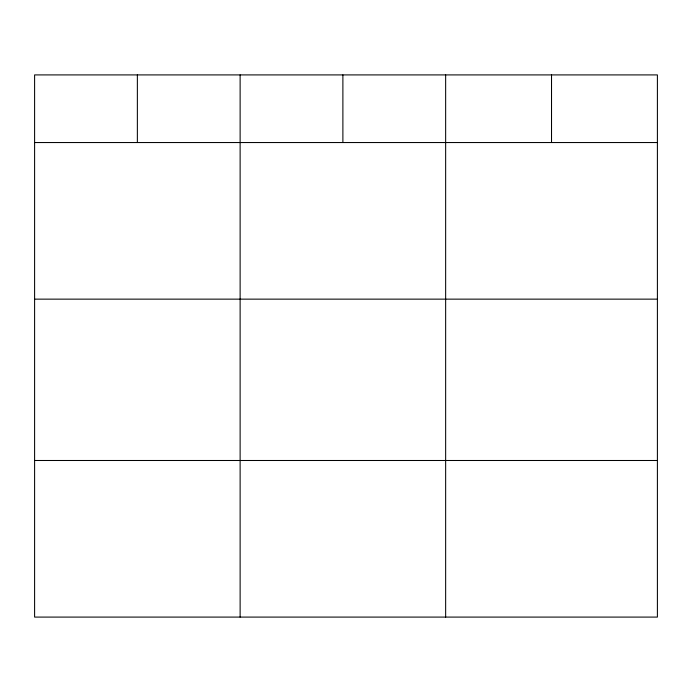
<?xml version="1.0" encoding="UTF-8"?>
<svg xmlns="http://www.w3.org/2000/svg" width="692" height="692" viewBox="0 0 692 692"><rect width="100%" height="100%" fill="white"/><g stroke="black" fill="none" stroke-linecap="round" stroke-linejoin="round"><path stroke-width="1.04" d="M657.4 299.143L657.4 74.909L34.6 74.909L34.6 617.091L657.4 617.091L657.4 299.143L34.6 299.143M34.6 142.543L657.4 142.543M34.6 460.491L657.4 460.491M551.524 74.909L551.524 142.543M445.648 74.909L445.648 617.091M342.886 74.909L342.886 142.543M240.124 74.909L240.124 617.091M137.362 74.909L137.362 142.543"/></g></svg>
